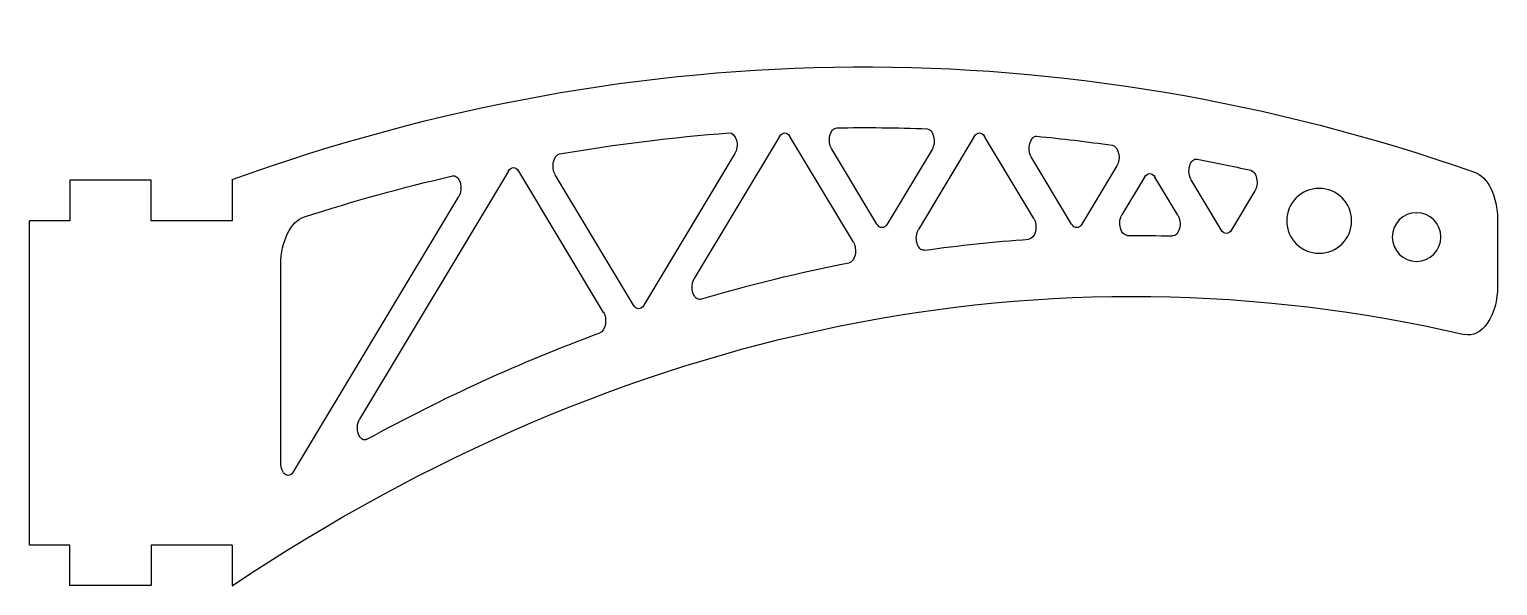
# Model space of a CAD drawing. Header units: millimetres. Extents: x 15 to 196, y 0 to 69.
import ezdxf

# ---------------------------------------------------------------- set-up
doc = ezdxf.new("R2010")
doc.units = ezdxf.units.MM
doc.layers.get('0').update_dxf_attribs({"lineweight": 25, "true_color": 0xffffff})

# ---------------------------------------------------------------- blocks, each defined once
blk = doc.blocks.new('bras1')
for p, q in [((-138.82, 45.3), (-132.76, 55.4)), ((-131.48, 55.4), (-124.6, 43.93)), ((-116.58, 42.37), (-108.76, 55.4)), ((-107.48, 55.4), (-96.96, 37.87)), ((-143.48, 44.6), (-138.51, 52.88)), ((-126.28, 53.8), (-120.76, 44.6)), ((-119.48, 44.6), (-113.9, 53.91)), ((-101.98, 53.29), (-90.76, 34.6)), ((-149.06, 51.77), (-144.76, 44.6)), ((-89.48, 34.6), (-79.83, 50.69)), ((-85.77, 33.71), (-75.32, 51.13)), ((-74.05, 51.13), (-55.69, 20.54)), ((-161.91, 43.88), (-158.21, 50.06)), ((-156.59, 45.69), (-153.76, 50.4)), ((-152.48, 50.4), (-149.69, 45.75)), ((-39.99, 50.08), (-40, 45)), ((-30, 45), (-30, 50)), ((-30, 50), (-20, 50)), ((-20, 50), (-20, 45)), ((-166.08, 48.7), (-163.19, 43.88)), ((-67.92, 48), (-47.54, 14.02)), ((-196, 45.14), (-196, 36.94)), ((-40, 45), (-30, 45)), ((-20, 45), (-15, 45)), ((-15, 5), (-15, 45)), ((-46, 15.08), (-46, 39.61)), ((-40, 5), (-40, 0)), ((-40, 5), (-30, 5)), ((-30, 5), (-30, 0)), ((-20, 0), (-20, 5)), ((-20, 5), (-15, 5)), ((-30, 0), (-20, 0))]:
    blk.add_line(p, q)
for centre, radius in [((-174, 45), 4), ((-186, 43), 3)]:
    blk.add_circle(centre, radius)
for centre, major_axis, start_param, end_param in [((-117.88, -549), (0, 612.99), 6.06979, 0.206073), ((-125.64, 54.86), (0, 1.5), 0.023523, 2.356194), ((-118.14, -476.28), (0, 532.78), 6.271859, 0.023523), ((-114.53, 54.97), (0, 1.5), 3.926991, 6.271859), ((-148.43, 52.83), (0, 1.5), 0.083807, 2.356194), ((-116.7, -576.67), (0, 633.22), 0.059264, 0.083807), ((-139.15, 53.94), (0, 1.5), 3.926991, 0.059264), ((-132.12, 54.34), (0, 1.5), 5.497787, 0.785398), ((-108.12, 54.34), (0, 1.5), 5.497787, 0.785398), ((-101.34, 54.35), (0, 1.5), 6.236643, 2.356194), ((-118.74, -568.42), (0, 624.95), 6.180668, 6.236643), ((-117.98, -547.95), (0, 604.42), 0.113202, 0.131578), ((-158.85, 51.12), (0, 1.5), 3.926991, 0.113202), ((-80.46, 51.76), (0, 1.5), 3.926991, 6.180668), ((-192.4, 45.14), (0, 6), 0.206073, 1.570796), ((-165.44, 49.76), (0, 1.5), 0.131578, 2.356194), ((-153.12, 49.34), (0, 1.5), 5.497787, 0.785398), ((-74.68, 50.07), (0, 1.5), 5.497787, 0.785398), ((-67.29, 49.06), (0, 1.5), 6.14627, 2.356194), ((-113.24, -506.85), (0, 562.65), 6.091461, 6.14627), ((-155.95, 44.63), (0, 1.5), 0.785398, 3.159004), ((-150.33, 44.69), (0, 1.5), 3.138259, 5.497787), ((-138.18, 44.24), (0, 1.5), 0.785398, 3.099974), ((-49.6, 39.61), (0, -6), 1.570796, 2.949869), ((-162.55, 44.94), (0, 1.5), 2.356194, 3.926991), ((-144.12, 45.66), (0, 1.5), 2.356194, 3.926991), ((-125.24, 42.87), (0, 1.5), 3.056144, 5.497787), ((-120.12, 45.66), (0, 1.5), 2.356194, 3.926991), ((-151, -461.67), (0, 497.35), 5.902057, 0.137513), ((-151.23, -406.93), (0, 450.13), 6.279852, 0.017411), ((-150.5, -448.76), (0, 491.92), 6.197737, 6.241566), ((-115.94, 41.31), (0, 1.5), 0.785398, 3.026388), ((-150.39, -454.88), (0, 498), 6.106104, 6.167981), ((-192.4, 36.94), (0, 6), 1.570796, 3.279106), ((-97.6, 36.81), (0, 1.5), 2.964511, 5.497787), ((-90.12, 35.66), (0, 1.5), 2.356194, 3.926991), ((-85.14, 32.65), (0, 1.5), 0.785398, 2.923673), ((-150.09, -456.19), (0, 499.18), 5.965792, 6.065266), ((-56.33, 19.48), (0, 1.5), 2.824199, 5.497787), ((-46.9, 15.08), (0, 1.5), 2.356194, 4.712389)]:
    blk.add_ellipse(centre, major_axis=major_axis, ratio=0.6, start_param=start_param, end_param=end_param)

msp = doc.modelspace()

# ---------------------------------------------------------------- block references
at = {"yscale": -1, "rotation": 180}
msp.add_blockref('bras1', (0, 0), dxfattribs=at)

doc.saveas('drawing.dxf')
